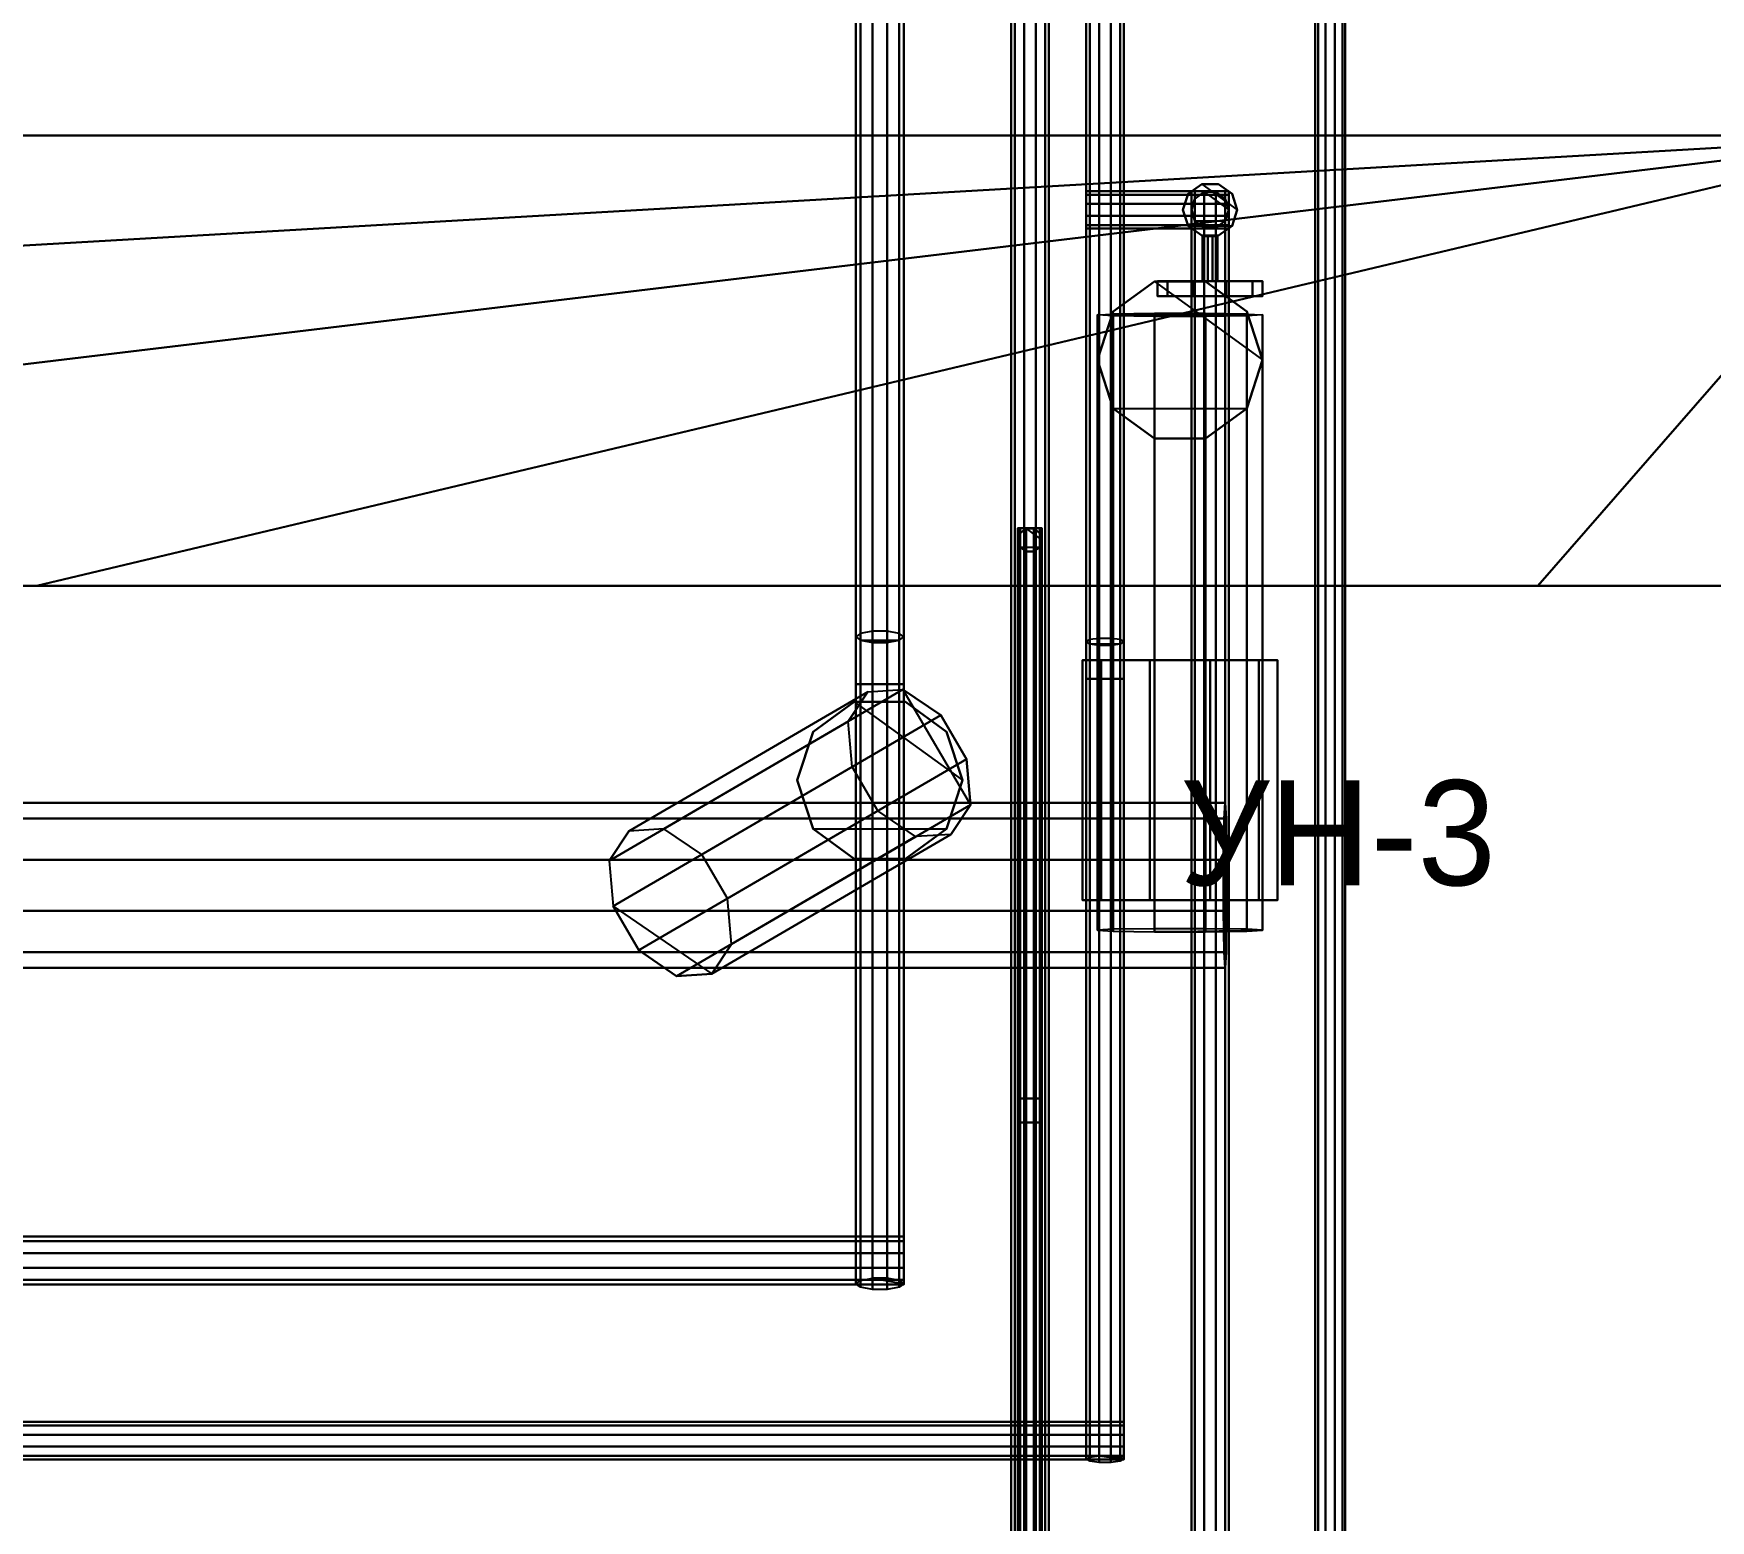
# Model space of a CAD drawing. Header units: millimetres. Extents: x -396 to 23232, y -842 to 31800.
# Drawn here: x 18536 to 19653, y 8127 to 9117 of the extents above; entities that cross this region are included whole.
import ezdxf

# ---------------------------------------------------------------- set-up
doc = ezdxf.new("R2010")
doc.units = ezdxf.units.MM
doc.layers.add('АР_3D_стены', color=8, linetype='Continuous')
doc.layers.add('ВК_3D_Марки', color=7, linetype='Continuous')
for name, color, linetype, true_color in [('ВК_3D_Арматура', 42, 'Continuous', 0xb48c3c), ('ВК_3D_В1', 4, 'Continuous', 0x06b6d4), ('ВК_3D_К1', 30, 'Continuous', 0xc2410c), ('ВК_3D_К1в', 32, 'Continuous', 0xa16207), ('ВК_3D_Т3', 3, 'Continuous', 0x16a34a), ('ВК_3D_Т4', 82, 'Continuous', 0x84cc16)]:
    doc.layers.add(name, color=color, linetype=linetype, true_color=true_color)

msp = doc.modelspace()

# ---------------------------------------------------------------- texts
at = {"layer": 'ВК_3D_Марки'}
msp.add_text('УН-3', height=70, dxfattribs=at).set_placement((19300, 8550, 4950))

# ---------------------------------------------------------------- meshes
at = {"layer": 'АР_3D_стены'}
mesh = msp.add_polyface(dxfattribs=at)
corners = [(18040.2, 6049.6, 4050), (15010.2, 6049.6, 4050), (15010.2, 6119.6, 4050), (15010.2, 6119.6, 7550), (15010.2, 6049.6, 7550), (18040.2, 6049.6, 7550), (19899.3, 6049.6, 4050), (19760.2, 6049.6, 4050), (19760.2, 6119.6, 4050), (19760.2, 6119.6, 7550), (19760.2, 6049.6, 7550), (19899.3, 6049.6, 7550), (19000.2, 15699.6, 4050), (20200.2, 15699.6, 4050), (20200.2, 15299.6, 4050), (20200.2, 15299.6, 7550), (20200.2, 15699.6, 7550), (19000.2, 15699.6, 7550), (19538.3, 15299.6, 4050), (19000.2, 15299.6, 4050), (19000.2, 15299.6, 7550), (19538.3, 15299.6, 7550), (19800.2, 13599.6, 4050), (19300.2, 13599.6, 4050), (19300.2, 13999.6, 4050), (19300.2, 13999.6, 7550), (19300.2, 13599.6, 7550), (19800.2, 13599.6, 7550), (17300.2, 8749.6, 4050), (17300.2, 9049.6, 4050), (19800.2, 9049.6, 4050), (19800.2, 9049.6, 7550), (17300.2, 9049.6, 7550), (17300.2, 8749.6, 7550), (17900.2, 7449.6, 4050), (18000.2, 7449.6, 4050), (18000.2, 6449.6, 4050), (18000.2, 6449.6, 7550), (18000.2, 7449.6, 7550), (17900.2, 7449.6, 7550), (15600.2, 8749.6, 4050), (15800.2, 8749.6, 4050), (15800.2, 6449.6, 4050), (15800.2, 6449.6, 7550), (15800.2, 8749.6, 7550), (15600.2, 8749.6, 7550), (15050.2, 6179.6, 4050), (15050.2, 6449.6, 4050), (15600.2, 6449.6, 4050), (15600.2, 6449.6, 7550), (15050.2, 6449.6, 7550), (15050.2, 6179.6, 7550), (12800.2, 6449.6, 4050), (13250.2, 6449.6, 4050), (13250.2, 6179.6, 4050), (13250.2, 6179.6, 7550), (13250.2, 6449.6, 7550), (12800.2, 6449.6, 7550), (13290.2, 6049.6, 4050), (12800.2, 6049.6, 4050), (12800.2, 6049.6, 7550), (13290.2, 6049.6, 7550), (18040.2, 6119.6, 4050), (18040.2, 6119.6, 7550), (20200.2, 6049.6, 4050), (20200.2, 6049.6, 7550), (19800.2, 15299.6, 4050), (19800.2, 15299.6, 7550), (19538.3, 8749.6, 4050), (19538.3, 8749.6, 7550), (18000.2, 6179.6, 4050), (18000.2, 6179.6, 7550), (19800.2, 8749.6, 4050), (19800.2, 8749.6, 7550), (17900.2, 6449.6, 4050), (17900.2, 6449.6, 7550), (13290.2, 6119.6, 4050), (13290.2, 6119.6, 7550), (20200.2, 13999.6, 4050), (20200.2, 13999.6, 7550), (19800.2, 6179.6, 4050), (19800.2, 6179.6, 7550), (19800.2, 6449.6, 4050), (19800.2, 6449.6, 7550), (19800.2, 13999.6, 4050), (19800.2, 13999.6, 7550), (20200.2, 6449.6, 4050), (20200.2, 6449.6, 7550)]
mesh.append_faces([[corners[k] for k in face] for face in [(0, 1, 2), (3, 4, 5), (6, 7, 8), (9, 10, 11), (12, 13, 14), (15, 16, 17), (18, 19, 12), (17, 20, 21), (22, 23, 24), (25, 26, 27), (28, 29, 30), (31, 32, 33), (34, 35, 36), (37, 38, 39), (40, 41, 42), (43, 44, 45), (46, 47, 48), (49, 50, 51), (52, 53, 54), (55, 56, 57), (58, 59, 52), (57, 60, 61), (62, 0, 2), (3, 5, 63), (64, 6, 8), (9, 11, 65), (66, 18, 12), (17, 21, 67), (68, 28, 30), (31, 33, 69), (34, 36, 70), (71, 37, 39), (48, 40, 42), (43, 45, 49), (58, 52, 54), (55, 57, 61), (66, 12, 14), (15, 17, 67), (72, 68, 30), (31, 69, 73), (74, 34, 70), (71, 39, 75), (46, 48, 42), (43, 49, 51), (76, 58, 54), (55, 61, 77), (66, 14, 78), (79, 15, 67), (42, 74, 70), (71, 75, 43), (76, 54, 46), (51, 55, 77), (46, 42, 70), (71, 43, 51), (2, 76, 46), (51, 77, 3), (2, 46, 70), (71, 51, 3), (2, 70, 80), (81, 71, 3), (62, 2, 80), (81, 3, 63), (8, 62, 80), (81, 63, 9), (64, 8, 80), (81, 9, 65), (64, 80, 82), (83, 81, 65), (64, 82, 72), (73, 83, 65), (64, 72, 30), (31, 73, 65), (64, 30, 22), (27, 31, 65), (84, 66, 78), (79, 67, 85), (22, 24, 84), (85, 25, 27), (78, 64, 22), (27, 65, 79), (22, 84, 78), (79, 85, 27), (1, 2, 3, 4), (2, 76, 77, 3), (76, 58, 61, 77), (58, 59, 60, 61), (59, 52, 57, 60), (52, 53, 56, 57), (53, 54, 55, 56), (54, 46, 51, 55), (46, 47, 50, 51), (47, 48, 49, 50), (48, 40, 45, 49), (40, 41, 44, 45), (41, 42, 43, 44), (42, 74, 75, 43), (74, 34, 39, 75), (34, 35, 38, 39), (35, 36, 37, 38), (36, 70, 71, 37), (70, 80, 81, 71), (80, 82, 83, 81), (82, 72, 73, 83), (72, 68, 69, 73), (68, 28, 33, 69), (28, 29, 32, 33), (29, 30, 31, 32), (30, 22, 27, 31), (22, 23, 26, 27), (23, 24, 25, 26), (24, 84, 85, 25), (84, 84, 85, 85), (84, 66, 67, 85), (66, 18, 21, 67), (18, 19, 20, 21), (19, 12, 17, 20), (12, 13, 16, 17), (13, 14, 15, 16), (14, 78, 79, 15), (78, 86, 87, 79), (86, 86, 87, 87), (86, 64, 65, 87), (64, 6, 11, 65), (6, 7, 10, 11), (7, 8, 9, 10), (8, 62, 63, 9), (62, 0, 5, 63), (0, 1, 4, 5)]])
mesh = msp.add_polyface(dxfattribs=at)
corners = [(19800.2, 4099.6), (19800.2, 5949.6), (20070.2, 5949.6), (20070.2, 5949.6, 3650), (19800.2, 5949.6, 3650), (19800.2, 4099.6, 3650), (19800.2, 1427.5), (19800.2, 2299.6), (20070.2, 2299.6), (20070.2, 2299.6, 3650), (19800.2, 2299.6, 3650), (19800.2, 1427.5, 3650), (20200.2, 1299.6), (19800.2, 1299.6), (19800.2, 1299.6, 3650), (20200.2, 1299.6, 3650), (20130.2, 2339.6), (20200.2, 2339.6), (20200.2, 2339.6, 3650), (20130.2, 2339.6, 3650), (20200.2, 5989.6), (20200.2, 4059.6), (20130.2, 4059.6), (20130.2, 4059.6, 3650), (20200.2, 4059.6, 3650), (20200.2, 5989.6, 3650), (20200.2, 9474.6), (20200.2, 7709.6), (20130.2, 7709.6), (20130.2, 7709.6, 3650), (20200.2, 7709.6, 3650), (20200.2, 9474.6, 3650), (19800.2, 9049.6), (19800.2, 9474.6), (19800.2, 9474.6, 3650), (19800.2, 9049.6, 3650), (14600.2, 8749.6), (14600.2, 9049.6), (14600.2, 9049.6, 3650), (14600.2, 8749.6, 3650), (20070.2, 7749.6), (19800.2, 7749.6), (19800.2, 8749.6), (19800.2, 8749.6, 3650), (19800.2, 7749.6, 3650), (20070.2, 7749.6, 3650), (20070.2, 4099.6), (20070.2, 4099.6, 3650), (20130.2, 5989.6), (20130.2, 5989.6, 3650), (18538.2, 8749.6), (18538.2, 8749.6, 3650)]
mesh.append_faces([[corners[k] for k in face] for face in [(0, 1, 2), (3, 4, 5), (6, 7, 8), (9, 10, 11), (12, 13, 6), (11, 14, 15), (16, 17, 12), (15, 18, 19), (20, 21, 22), (23, 24, 25), (26, 27, 28), (29, 30, 31), (32, 33, 26), (31, 34, 35), (36, 37, 32), (35, 38, 39), (40, 41, 42), (43, 44, 45), (46, 0, 2), (3, 5, 47), (12, 6, 8), (9, 11, 15), (48, 20, 22), (23, 25, 49), (32, 26, 28), (29, 31, 35), (50, 36, 32), (35, 39, 51), (16, 12, 8), (9, 15, 19), (42, 50, 32), (35, 51, 43), (16, 8, 46), (47, 9, 19), (42, 32, 28), (29, 35, 43), (16, 46, 2), (3, 47, 19), (40, 42, 28), (29, 43, 45), (16, 2, 40), (45, 3, 19), (40, 28, 48), (49, 29, 45), (22, 16, 40), (45, 19, 23), (40, 48, 22), (23, 49, 45), (2, 40, 45, 3), (40, 41, 44, 45), (41, 42, 43, 44), (42, 50, 51, 43), (50, 36, 39, 51), (36, 37, 38, 39), (37, 32, 35, 38), (32, 33, 34, 35), (33, 26, 31, 34), (26, 27, 30, 31), (27, 28, 29, 30), (28, 48, 49, 29), (48, 20, 25, 49), (20, 21, 24, 25), (21, 22, 23, 24), (22, 16, 19, 23), (16, 17, 18, 19), (17, 12, 15, 18), (12, 13, 14, 15), (13, 6, 11, 14), (6, 7, 10, 11), (7, 8, 9, 10), (8, 46, 47, 9), (46, 0, 5, 47), (0, 1, 4, 5), (1, 2, 3, 4)]])
at = {"layer": 'ВК_3D_Арматура', "true_color": 0xbf9142}
mesh = msp.add_polyface(dxfattribs=at)
corners = [(19338.1, 9000, 2995), (19334.6, 9010.6, 2995), (19334.6, 9010.6, 3045), (19338.1, 9000, 3045), (19325.6, 9017.2, 2995), (19325.6, 9017.2, 3045), (19314.4, 9017.2, 2995), (19314.4, 9017.2, 3045), (19305.4, 9010.6, 2995), (19305.4, 9010.6, 3045), (19301.9, 9000, 2995), (19301.9, 9000, 3045), (19305.4, 8989.4, 2995), (19305.4, 8989.4, 3045), (19314.4, 8982.8, 2995), (19314.4, 8982.8, 3045), (19325.6, 8982.8, 2995), (19325.6, 8982.8, 3045), (19334.6, 8989.4, 2995), (19334.6, 8989.4, 3045)]
mesh.append_faces([[corners[k] for k in face] for face in [(0, 1, 2, 3), (1, 4, 5, 2), (4, 6, 7, 5), (6, 8, 9, 7), (8, 10, 11, 9), (10, 12, 13, 11), (12, 14, 15, 13), (14, 16, 17, 15), (16, 18, 19, 17), (18, 0, 3, 19), (18, 16, 14, 12), (3, 2, 5, 7)]])
mesh = msp.add_polyface(dxfattribs=at)
corners = [(19325, 8982.5, 3020), (19324, 8982.5, 3022.9), (19324, 8952.5, 3022.9), (19325, 8952.5, 3020), (19321.5, 8982.5, 3024.8), (19321.5, 8952.5, 3024.8), (19318.5, 8982.5, 3024.8), (19318.5, 8952.5, 3024.8), (19316, 8982.5, 3022.9), (19316, 8952.5, 3022.9), (19315, 8982.5, 3020), (19315, 8952.5, 3020), (19316, 8982.5, 3017.1), (19316, 8952.5, 3017.1), (19318.5, 8982.5, 3015.2), (19318.5, 8952.5, 3015.2), (19321.5, 8982.5, 3015.2), (19321.5, 8952.5, 3015.2), (19324, 8982.5, 3017.1), (19324, 8952.5, 3017.1)]
mesh.append_faces([[corners[k] for k in face] for face in [(0, 1, 2, 3), (1, 4, 5, 2), (4, 6, 7, 5), (6, 8, 9, 7), (8, 10, 11, 9), (10, 12, 13, 11), (12, 14, 15, 13), (14, 16, 17, 15), (16, 18, 19, 17), (18, 0, 3, 19), (18, 16, 14, 12), (3, 2, 5, 7)]])
at = {"layer": 'ВК_3D_Арматура', "true_color": 0x16a34a}
mesh = msp.add_polyface(dxfattribs=at)
corners = [(19355, 8952.5, 3020), (19348.3, 8952.5, 3040.6), (19348.3, 8942.5, 3040.6), (19355, 8942.5, 3020), (19330.8, 8952.5, 3053.3), (19330.8, 8942.5, 3053.3), (19309.2, 8952.5, 3053.3), (19309.2, 8942.5, 3053.3), (19291.7, 8952.5, 3040.6), (19291.7, 8942.5, 3040.6), (19285, 8952.5, 3020), (19285, 8942.5, 3020), (19291.7, 8952.5, 2999.4), (19291.7, 8942.5, 2999.4), (19309.2, 8952.5, 2986.7), (19309.2, 8942.5, 2986.7), (19330.8, 8952.5, 2986.7), (19330.8, 8942.5, 2986.7), (19348.3, 8952.5, 2999.4), (19348.3, 8942.5, 2999.4)]
mesh.append_faces([[corners[k] for k in face] for face in [(0, 1, 2, 3), (1, 4, 5, 2), (4, 6, 7, 5), (6, 8, 9, 7), (8, 10, 11, 9), (10, 12, 13, 11), (12, 14, 15, 13), (14, 16, 17, 15), (16, 18, 19, 17), (18, 0, 3, 19), (18, 16, 14, 12), (3, 2, 5, 7)]])
at = {"layer": 'ВК_3D_Арматура', "true_color": 0x78716c}
mesh = msp.add_polyface(dxfattribs=at)
corners = [(19235.1, 8540, 3414.4), (19247.5, 8540, 3452.5), (19247.5, 8700, 3452.5), (19235.1, 8700, 3414.4), (19279.9, 8540, 3476.1), (19279.9, 8700, 3476.1), (19320.1, 8540, 3476.1), (19320.1, 8700, 3476.1), (19352.5, 8540, 3452.5), (19352.5, 8700, 3452.5), (19364.9, 8540, 3414.4), (19364.9, 8700, 3414.4), (19352.5, 8540, 3376.3), (19352.5, 8700, 3376.3), (19320.1, 8540, 3352.7), (19320.1, 8700, 3352.7), (19279.9, 8540, 3352.7), (19279.9, 8700, 3352.7), (19247.5, 8540, 3376.3), (19247.5, 8700, 3376.3)]
mesh.append_faces([[corners[k] for k in face] for face in [(0, 1, 2, 3), (1, 4, 5, 2), (4, 6, 7, 5), (6, 8, 9, 7), (8, 10, 11, 9), (10, 12, 13, 11), (12, 14, 15, 13), (14, 16, 17, 15), (16, 18, 19, 17), (18, 0, 3, 19), (18, 16, 14, 12), (3, 2, 5, 7)]])
at = {"layer": 'ВК_3D_В1'}
mesh = msp.add_polyface(dxfattribs=at)
corners = [(19116, 9216, 2950), (19112.9, 9216, 2959.4), (19112.9, 8684, 2959.4), (19116, 8684, 2950), (19104.9, 9216, 2965.2), (19104.9, 8684, 2965.2), (19095.1, 9216, 2965.2), (19095.1, 8684, 2965.2), (19087.1, 9216, 2959.4), (19087.1, 8684, 2959.4), (19084, 9216, 2950), (19084, 8684, 2950), (19087.1, 9216, 2940.6), (19087.1, 8684, 2940.6), (19095.1, 9216, 2934.8), (19095.1, 8684, 2934.8), (19104.9, 9216, 2934.8), (19104.9, 8684, 2934.8), (19112.9, 9216, 2940.6), (19112.9, 8684, 2940.6)]
mesh.append_faces([[corners[k] for k in face] for face in [(0, 1, 2, 3), (1, 4, 5, 2), (4, 6, 7, 5), (6, 8, 9, 7), (8, 10, 11, 9), (10, 12, 13, 11), (12, 14, 15, 13), (14, 16, 17, 15), (16, 18, 19, 17), (18, 0, 3, 19), (18, 16, 14, 12), (3, 2, 5, 7)]])
mesh = msp.add_polyface(dxfattribs=at)
corners = [(19212.5, 9212.5, 2850), (19210.1, 9212.5, 2857.3), (19210.1, 7787.5, 2857.3), (19212.5, 7787.5, 2850), (19203.9, 9212.5, 2861.9), (19203.9, 7787.5, 2861.9), (19196.1, 9212.5, 2861.9), (19196.1, 7787.5, 2861.9), (19189.9, 9212.5, 2857.3), (19189.9, 7787.5, 2857.3), (19187.5, 9212.5, 2850), (19187.5, 7787.5, 2850), (19189.9, 9212.5, 2842.7), (19189.9, 7787.5, 2842.7), (19196.1, 9212.5, 2838.1), (19196.1, 7787.5, 2838.1), (19203.9, 9212.5, 2838.1), (19203.9, 7787.5, 2838.1), (19210.1, 9212.5, 2842.7), (19210.1, 7787.5, 2842.7)]
mesh.append_faces([[corners[k] for k in face] for face in [(0, 1, 2, 3), (1, 4, 5, 2), (4, 6, 7, 5), (6, 8, 9, 7), (8, 10, 11, 9), (10, 12, 13, 11), (12, 14, 15, 13), (14, 16, 17, 15), (16, 18, 19, 17), (18, 0, 3, 19), (18, 16, 14, 12), (3, 2, 5, 7)]])
mesh = msp.add_polyface(dxfattribs=at)
corners = [(19192, 8392, 3870), (19193.5, 8392, 3874.7), (19193.5, 8788, 3874.7), (19192, 8788, 3870), (19197.5, 8392, 3877.6), (19197.5, 8788, 3877.6), (19202.5, 8392, 3877.6), (19202.5, 8788, 3877.6), (19206.5, 8392, 3874.7), (19206.5, 8788, 3874.7), (19208, 8392, 3870), (19208, 8788, 3870), (19206.5, 8392, 3865.3), (19206.5, 8788, 3865.3), (19202.5, 8392, 3862.4), (19202.5, 8788, 3862.4), (19197.5, 8392, 3862.4), (19197.5, 8788, 3862.4), (19193.5, 8392, 3865.3), (19193.5, 8788, 3865.3)]
mesh.append_faces([[corners[k] for k in face] for face in [(0, 1, 2, 3), (1, 4, 5, 2), (4, 6, 7, 5), (6, 8, 9, 7), (8, 10, 11, 9), (10, 12, 13, 11), (12, 14, 15, 13), (14, 16, 17, 15), (16, 18, 19, 17), (18, 0, 3, 19), (18, 16, 14, 12), (3, 2, 5, 7)]])
mesh = msp.add_polyface(dxfattribs=at)
corners = [(19208, 8780, 3862), (19206.5, 8784.7, 3862), (19206.5, 8784.7, 5008), (19208, 8780, 5008), (19202.5, 8787.6, 3862), (19202.5, 8787.6, 5008), (19197.5, 8787.6, 3862), (19197.5, 8787.6, 5008), (19193.5, 8784.7, 3862), (19193.5, 8784.7, 5008), (19192, 8780, 3862), (19192, 8780, 5008), (19193.5, 8775.3, 3862), (19193.5, 8775.3, 5008), (19197.5, 8772.4, 3862), (19197.5, 8772.4, 5008), (19202.5, 8772.4, 3862), (19202.5, 8772.4, 5008), (19206.5, 8775.3, 3862), (19206.5, 8775.3, 5008)]
mesh.append_faces([[corners[k] for k in face] for face in [(0, 1, 2, 3), (1, 4, 5, 2), (4, 6, 7, 5), (6, 8, 9, 7), (8, 10, 11, 9), (10, 12, 13, 11), (12, 14, 15, 13), (14, 16, 17, 15), (16, 18, 19, 17), (18, 0, 3, 19), (18, 16, 14, 12), (3, 2, 5, 7)]])
mesh = msp.add_polyface(dxfattribs=at)
corners = [(19116, 8715.5, 2946.1), (19112.9, 8717.8, 2955.2), (19112.9, 8286.8, 3063), (19116, 8284.5, 3053.9), (19104.9, 8719.2, 2960.9), (19104.9, 8288.2, 3068.6), (19095.1, 8719.2, 2960.9), (19095.1, 8288.2, 3068.6), (19087.1, 8717.8, 2955.2), (19087.1, 8286.8, 3063), (19084, 8715.5, 2946.1), (19084, 8284.5, 3053.9), (19087.1, 8713.2, 2937), (19087.1, 8282.2, 3044.8), (19095.1, 8711.8, 2931.4), (19095.1, 8280.8, 3039.1), (19104.9, 8711.8, 2931.4), (19104.9, 8280.8, 3039.1), (19112.9, 8713.2, 2937), (19112.9, 8282.2, 3044.8)]
mesh.append_faces([[corners[k] for k in face] for face in [(0, 1, 2, 3), (1, 4, 5, 2), (4, 6, 7, 5), (6, 8, 9, 7), (8, 10, 11, 9), (10, 12, 13, 11), (12, 14, 15, 13), (14, 16, 17, 15), (16, 18, 19, 17), (18, 0, 3, 19), (18, 16, 14, 12), (3, 2, 5, 7)]])
mesh = msp.add_polyface(dxfattribs=at)
corners = [(19192, 7702, 3870), (19193.5, 7702, 3874.7), (19193.5, 8408, 3874.7), (19192, 8408, 3870), (19197.5, 7702, 3877.6), (19197.5, 8408, 3877.6), (19202.5, 7702, 3877.6), (19202.5, 8408, 3877.6), (19206.5, 7702, 3874.7), (19206.5, 8408, 3874.7), (19208, 7702, 3870), (19208, 8408, 3870), (19206.5, 7702, 3865.3), (19206.5, 8408, 3865.3), (19202.5, 7702, 3862.4), (19202.5, 8408, 3862.4), (19197.5, 7702, 3862.4), (19197.5, 8408, 3862.4), (19193.5, 7702, 3865.3), (19193.5, 8408, 3865.3)]
mesh.append_faces([[corners[k] for k in face] for face in [(0, 1, 2, 3), (1, 4, 5, 2), (4, 6, 7, 5), (6, 8, 9, 7), (8, 10, 11, 9), (10, 12, 13, 11), (12, 14, 15, 13), (14, 16, 17, 15), (16, 18, 19, 17), (18, 0, 3, 19), (18, 16, 14, 12), (3, 2, 5, 7)]])
mesh = msp.add_polyface(dxfattribs=at)
corners = [(19116, 8284, 3050), (19116, 8287.1, 3059.4), (15614, 8287.1, 3059.4), (15614, 8284, 3050), (19116, 8295.1, 3065.2), (15614, 8295.1, 3065.2), (19116, 8304.9, 3065.2), (15614, 8304.9, 3065.2), (19116, 8312.9, 3059.4), (15614, 8312.9, 3059.4), (19116, 8316, 3050), (15614, 8316, 3050), (19116, 8312.9, 3040.6), (15614, 8312.9, 3040.6), (19116, 8304.9, 3034.8), (15614, 8304.9, 3034.8), (19116, 8295.1, 3034.8), (15614, 8295.1, 3034.8), (19116, 8287.1, 3040.6), (15614, 8287.1, 3040.6)]
mesh.append_faces([[corners[k] for k in face] for face in [(0, 1, 2, 3), (1, 4, 5, 2), (4, 6, 7, 5), (6, 8, 9, 7), (8, 10, 11, 9), (10, 12, 13, 11), (12, 14, 15, 13), (14, 16, 17, 15), (16, 18, 19, 17), (18, 0, 3, 19), (18, 16, 14, 12), (3, 2, 5, 7)]])
at = {"layer": 'ВК_3D_К1'}
mesh = msp.add_polyface(dxfattribs=at)
corners = [(19355, 8930, 3420.6), (19344.5, 8929.3, 3452.9), (19344.5, 8519.4, 3444.7), (19355, 8520, 3412.4), (19317, 8928.9, 3472.9), (19317, 8519, 3464.7), (19283, 8928.9, 3472.9), (19283, 8519, 3464.7), (19255.5, 8929.3, 3452.9), (19255.5, 8519.4, 3444.7), (19245, 8930, 3420.6), (19245, 8520, 3412.4), (19255.5, 8930.6, 3388.3), (19255.5, 8520.7, 3380.1), (19283, 8931, 3368.3), (19283, 8521.1, 3360.1), (19317, 8931, 3368.3), (19317, 8521.1, 3360.1), (19344.5, 8930.6, 3388.3), (19344.5, 8520.7, 3380.1)]
mesh.append_faces([[corners[k] for k in face] for face in [(0, 1, 2, 3), (1, 4, 5, 2), (4, 6, 7, 5), (6, 8, 9, 7), (8, 10, 11, 9), (10, 12, 13, 11), (12, 14, 15, 13), (14, 16, 17, 15), (16, 18, 19, 17), (18, 0, 3, 19), (18, 16, 14, 12), (3, 2, 5, 7)]])
mesh = msp.add_polyface(dxfattribs=at)
corners = [(19147.3, 8583.9, 3546.2), (19123.8, 8582.4, 3570.7), (18964.6, 8489.5, 3411.5), (18988.1, 8491.1, 3387), (19098.6, 8599.5, 3585.8), (18939.4, 8506.7, 3426.6), (19081.5, 8628.9, 3585.8), (18922.3, 8536, 3426.6), (19078.9, 8659.2, 3570.7), (18919.7, 8566.3, 3411.5), (19091.9, 8678.9, 3546.2), (18932.7, 8586.1, 3387), (19115.4, 8680.5, 3521.7), (18956.2, 8587.6, 3362.5), (19140.6, 8663.3, 3506.6), (18981.4, 8570.5, 3347.4), (19157.7, 8634, 3506.6), (18998.5, 8541.1, 3347.4), (19160.3, 8603.7, 3521.7), (19001.1, 8510.8, 3362.5)]
mesh.append_faces([[corners[k] for k in face] for face in [(0, 1, 2, 3), (1, 4, 5, 2), (4, 6, 7, 5), (6, 8, 9, 7), (8, 10, 11, 9), (10, 12, 13, 11), (12, 14, 15, 13), (14, 16, 17, 15), (16, 18, 19, 17), (18, 0, 3, 19), (18, 16, 14, 12), (3, 2, 5, 7)]])
mesh = msp.add_polyface(dxfattribs=at)
corners = [(19155, 8620, 4060), (19144.5, 8652.3, 4060), (19144.5, 8652.3, 3496.6), (19155, 8620, 3496.6), (19117, 8672.3, 4060), (19117, 8672.3, 3496.6), (19083, 8672.3, 4060), (19083, 8672.3, 3496.6), (19055.5, 8652.3, 4060), (19055.5, 8652.3, 3496.6), (19045, 8620, 4060), (19045, 8620, 3496.6), (19055.5, 8587.7, 4060), (19055.5, 8587.7, 3496.6), (19083, 8567.7, 4060), (19083, 8567.7, 3496.6), (19117, 8567.7, 4060), (19117, 8567.7, 3496.6), (19144.5, 8587.7, 4060), (19144.5, 8587.7, 3496.6)]
mesh.append_faces([[corners[k] for k in face] for face in [(0, 1, 2, 3), (1, 4, 5, 2), (4, 6, 7, 5), (6, 8, 9, 7), (8, 10, 11, 9), (10, 12, 13, 11), (12, 14, 15, 13), (14, 16, 17, 15), (16, 18, 19, 17), (18, 0, 3, 19), (18, 16, 14, 12), (3, 2, 5, 7)]])
mesh = msp.add_polyface(dxfattribs=at)
corners = [(19330, 8495, 3413.6), (19329.3, 8505.5, 3445.9), (12519.4, 8505.5, 3309.7), (12520, 8495, 3277.4), (19328.9, 8533, 3465.9), (12519, 8533, 3329.7), (19328.9, 8567, 3465.9), (12519, 8567, 3329.7), (19329.3, 8594.5, 3445.9), (12519.4, 8594.5, 3309.7), (19330, 8605, 3413.6), (12520, 8605, 3277.4), (19330.6, 8594.5, 3381.3), (12520.7, 8594.5, 3245.1), (19331, 8567, 3361.3), (12521.1, 8567, 3225.1), (19331, 8533, 3361.3), (12521.1, 8533, 3225.1), (19330.6, 8505.5, 3381.3), (12520.7, 8505.5, 3245.1)]
mesh.append_faces([[corners[k] for k in face] for face in [(0, 1, 2, 3), (1, 4, 5, 2), (4, 6, 7, 5), (6, 8, 9, 7), (8, 10, 11, 9), (10, 12, 13, 11), (12, 14, 15, 13), (14, 16, 17, 15), (16, 18, 19, 17), (18, 0, 3, 19), (18, 16, 14, 12), (3, 2, 5, 7)]])
at = {"layer": 'ВК_3D_К1в'}
mesh = msp.add_polyface(dxfattribs=at)
corners = [(19355, 8900, 3390), (19344.5, 8932.3, 3390), (19344.5, 8932.3, 8530), (19355, 8900, 8530), (19317, 8952.3, 3390), (19317, 8952.3, 8530), (19283, 8952.3, 3390), (19283, 8952.3, 8530), (19255.5, 8932.3, 3390), (19255.5, 8932.3, 8530), (19245, 8900, 3390), (19245, 8900, 8530), (19255.5, 8867.7, 3390), (19255.5, 8867.7, 8530), (19283, 8847.7, 3390), (19283, 8847.7, 8530), (19317, 8847.7, 3390), (19317, 8847.7, 8530), (19344.5, 8867.7, 3390), (19344.5, 8867.7, 8530)]
mesh.append_faces([[corners[k] for k in face] for face in [(0, 1, 2, 3), (1, 4, 5, 2), (4, 6, 7, 5), (6, 8, 9, 7), (8, 10, 11, 9), (10, 12, 13, 11), (12, 14, 15, 13), (14, 16, 17, 15), (16, 18, 19, 17), (18, 0, 3, 19), (18, 16, 14, 12), (3, 2, 5, 7)]])
at = {"layer": 'ВК_3D_Т3'}
mesh = msp.add_polyface(dxfattribs=at)
corners = [(19262.5, 11112.5, 2950), (19260.1, 11112.5, 2957.3), (19260.1, 8687.5, 2957.3), (19262.5, 8687.5, 2950), (19253.9, 11112.5, 2961.9), (19253.9, 8687.5, 2961.9), (19246.1, 11112.5, 2961.9), (19246.1, 8687.5, 2961.9), (19239.9, 11112.5, 2957.3), (19239.9, 8687.5, 2957.3), (19237.5, 11112.5, 2950), (19237.5, 8687.5, 2950), (19239.9, 11112.5, 2942.7), (19239.9, 8687.5, 2942.7), (19246.1, 11112.5, 2938.1), (19246.1, 8687.5, 2938.1), (19253.9, 11112.5, 2938.1), (19253.9, 8687.5, 2938.1), (19260.1, 11112.5, 2942.7), (19260.1, 8687.5, 2942.7)]
mesh.append_faces([[corners[k] for k in face] for face in [(0, 1, 2, 3), (1, 4, 5, 2), (4, 6, 7, 5), (6, 8, 9, 7), (8, 10, 11, 9), (10, 12, 13, 11), (12, 14, 15, 13), (14, 16, 17, 15), (16, 18, 19, 17), (18, 0, 3, 19), (18, 16, 14, 12), (3, 2, 5, 7)]])
mesh = msp.add_polyface(dxfattribs=at)
corners = [(19237.5, 9012.5, 2950), (19237.5, 9010.1, 2957.3), (19332.5, 9010.1, 2957.3), (19332.5, 9012.5, 2950), (19237.5, 9003.9, 2961.9), (19332.5, 9003.9, 2961.9), (19237.5, 8996.1, 2961.9), (19332.5, 8996.1, 2961.9), (19237.5, 8989.9, 2957.3), (19332.5, 8989.9, 2957.3), (19237.5, 8987.5, 2950), (19332.5, 8987.5, 2950), (19237.5, 8989.9, 2942.7), (19332.5, 8989.9, 2942.7), (19237.5, 8996.1, 2938.1), (19332.5, 8996.1, 2938.1), (19237.5, 9003.9, 2938.1), (19332.5, 9003.9, 2938.1), (19237.5, 9010.1, 2942.7), (19332.5, 9010.1, 2942.7)]
mesh.append_faces([[corners[k] for k in face] for face in [(0, 1, 2, 3), (1, 4, 5, 2), (4, 6, 7, 5), (6, 8, 9, 7), (8, 10, 11, 9), (10, 12, 13, 11), (12, 14, 15, 13), (14, 16, 17, 15), (16, 18, 19, 17), (18, 0, 3, 19), (18, 16, 14, 12), (3, 2, 5, 7)]])
mesh = msp.add_polyface(dxfattribs=at)
corners = [(19332.5, 9012.5, 3100), (19330.1, 9012.5, 3107.3), (19330.1, 7137.5, 3107.3), (19332.5, 7137.5, 3100), (19323.9, 9012.5, 3111.9), (19323.9, 7137.5, 3111.9), (19316.1, 9012.5, 3111.9), (19316.1, 7137.5, 3111.9), (19309.9, 9012.5, 3107.3), (19309.9, 7137.5, 3107.3), (19307.5, 9012.5, 3100), (19307.5, 7137.5, 3100), (19309.9, 9012.5, 3092.7), (19309.9, 7137.5, 3092.7), (19316.1, 9012.5, 3088.1), (19316.1, 7137.5, 3088.1), (19323.9, 9012.5, 3088.1), (19323.9, 7137.5, 3088.1), (19330.1, 9012.5, 3092.7), (19330.1, 7137.5, 3092.7)]
mesh.append_faces([[corners[k] for k in face] for face in [(0, 1, 2, 3), (1, 4, 5, 2), (4, 6, 7, 5), (6, 8, 9, 7), (8, 10, 11, 9), (10, 12, 13, 11), (12, 14, 15, 13), (14, 16, 17, 15), (16, 18, 19, 17), (18, 0, 3, 19), (18, 16, 14, 12), (3, 2, 5, 7)]])
mesh = msp.add_polyface(dxfattribs=at)
corners = [(19332.5, 9000, 2937.5), (19330.1, 9007.3, 2937.5), (19330.1, 9007.3, 3112.5), (19332.5, 9000, 3112.5), (19323.9, 9011.9, 2937.5), (19323.9, 9011.9, 3112.5), (19316.1, 9011.9, 2937.5), (19316.1, 9011.9, 3112.5), (19309.9, 9007.3, 2937.5), (19309.9, 9007.3, 3112.5), (19307.5, 9000, 2937.5), (19307.5, 9000, 3112.5), (19309.9, 8992.7, 2937.5), (19309.9, 8992.7, 3112.5), (19316.1, 8988.1, 2937.5), (19316.1, 8988.1, 3112.5), (19323.9, 8988.1, 2937.5), (19323.9, 8988.1, 3112.5), (19330.1, 8992.7, 2937.5), (19330.1, 8992.7, 3112.5)]
mesh.append_faces([[corners[k] for k in face] for face in [(0, 1, 2, 3), (1, 4, 5, 2), (4, 6, 7, 5), (6, 8, 9, 7), (8, 10, 11, 9), (10, 12, 13, 11), (12, 14, 15, 13), (14, 16, 17, 15), (16, 18, 19, 17), (18, 0, 3, 19), (18, 16, 14, 12), (3, 2, 5, 7)]])
mesh = msp.add_polyface(dxfattribs=at)
corners = [(19262.5, 8712.3, 2947.6), (19260.1, 8713.7, 2954.9), (19260.1, 8169.1, 3059.6), (19262.5, 8167.7, 3052.4), (19253.9, 8714.5, 2959.3), (19253.9, 8170, 3064), (19246.1, 8714.5, 2959.3), (19246.1, 8170, 3064), (19239.9, 8713.7, 2954.9), (19239.9, 8169.1, 3059.6), (19237.5, 8712.3, 2947.6), (19237.5, 8167.7, 3052.4), (19239.9, 8710.9, 2940.4), (19239.9, 8166.3, 3045.1), (19246.1, 8710, 2936), (19246.1, 8165.5, 3040.7), (19253.9, 8710, 2936), (19253.9, 8165.5, 3040.7), (19260.1, 8710.9, 2940.4), (19260.1, 8166.3, 3045.1)]
mesh.append_faces([[corners[k] for k in face] for face in [(0, 1, 2, 3), (1, 4, 5, 2), (4, 6, 7, 5), (6, 8, 9, 7), (8, 10, 11, 9), (10, 12, 13, 11), (12, 14, 15, 13), (14, 16, 17, 15), (16, 18, 19, 17), (18, 0, 3, 19), (18, 16, 14, 12), (3, 2, 5, 7)]])
mesh = msp.add_polyface(dxfattribs=at)
corners = [(19262.5, 8167.5, 3050), (19262.5, 8169.9, 3057.3), (15687.5, 8169.9, 3057.3), (15687.5, 8167.5, 3050), (19262.5, 8176.1, 3061.9), (15687.5, 8176.1, 3061.9), (19262.5, 8183.9, 3061.9), (15687.5, 8183.9, 3061.9), (19262.5, 8190.1, 3057.3), (15687.5, 8190.1, 3057.3), (19262.5, 8192.5, 3050), (15687.5, 8192.5, 3050), (19262.5, 8190.1, 3042.7), (15687.5, 8190.1, 3042.7), (19262.5, 8183.9, 3038.1), (15687.5, 8183.9, 3038.1), (19262.5, 8176.1, 3038.1), (15687.5, 8176.1, 3038.1), (19262.5, 8169.9, 3042.7), (15687.5, 8169.9, 3042.7)]
mesh.append_faces([[corners[k] for k in face] for face in [(0, 1, 2, 3), (1, 4, 5, 2), (4, 6, 7, 5), (6, 8, 9, 7), (8, 10, 11, 9), (10, 12, 13, 11), (12, 14, 15, 13), (14, 16, 17, 15), (16, 18, 19, 17), (18, 0, 3, 19), (18, 16, 14, 12), (3, 2, 5, 7)]])
at = {"layer": 'ВК_3D_Т4'}
mesh = msp.add_polyface(dxfattribs=at)
corners = [(19390, 8050, 2970), (19391.9, 8050, 2975.9), (19391.9, 9310, 2975.9), (19390, 9310, 2970), (19396.9, 8050, 2979.5), (19396.9, 9310, 2979.5), (19403.1, 8050, 2979.5), (19403.1, 9310, 2979.5), (19408.1, 8050, 2975.9), (19408.1, 9310, 2975.9), (19410, 8050, 2970), (19410, 9310, 2970), (19408.1, 8050, 2964.1), (19408.1, 9310, 2964.1), (19403.1, 8050, 2960.5), (19403.1, 9310, 2960.5), (19396.9, 8050, 2960.5), (19396.9, 9310, 2960.5), (19391.9, 8050, 2964.1), (19391.9, 9310, 2964.1)]
mesh.append_faces([[corners[k] for k in face] for face in [(0, 1, 2, 3), (1, 4, 5, 2), (4, 6, 7, 5), (6, 8, 9, 7), (8, 10, 11, 9), (10, 12, 13, 11), (12, 14, 15, 13), (14, 16, 17, 15), (16, 18, 19, 17), (18, 0, 3, 19), (18, 16, 14, 12), (3, 2, 5, 7)]])

doc.saveas('drawing.dxf')
